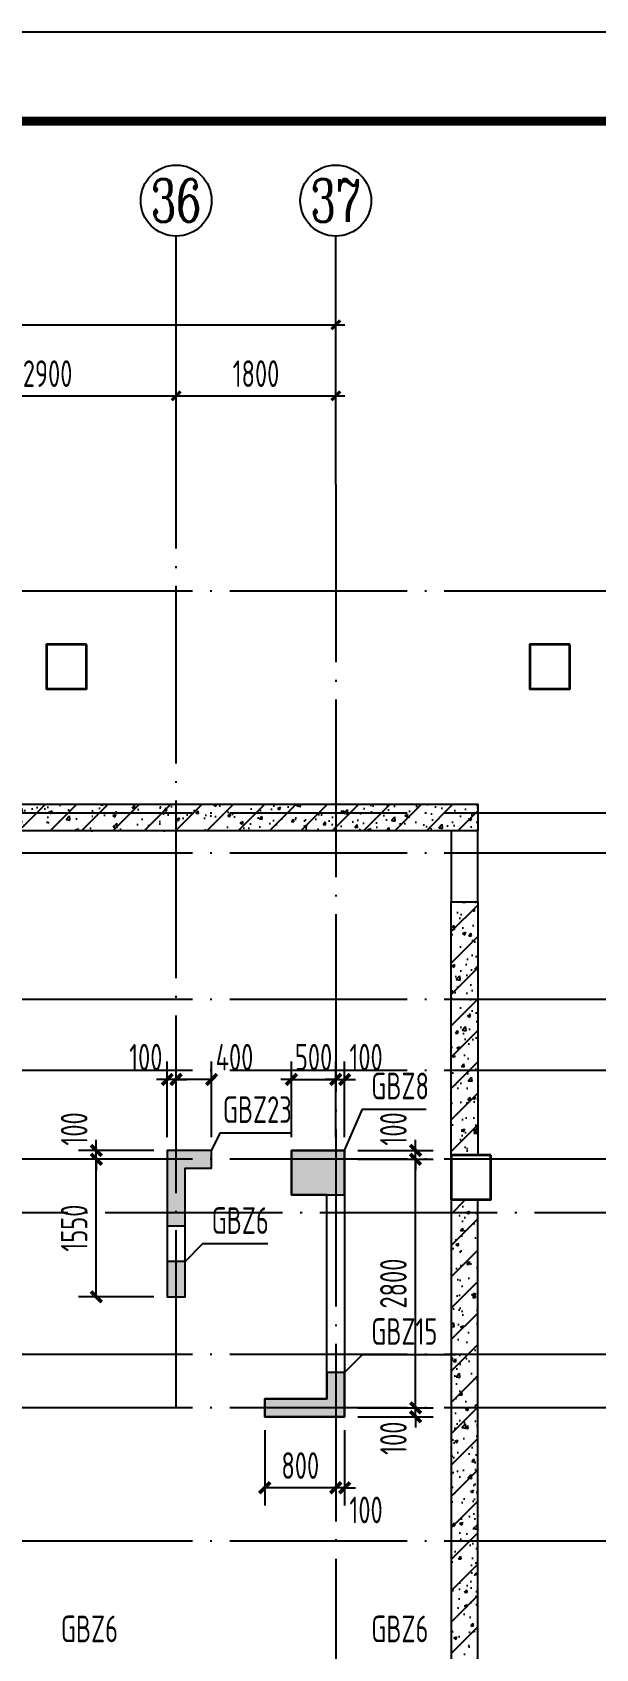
# Model space of a CAD drawing. Extents: x -1712635 to -854203, y -534641 to -21985.
# Drawn here: x -1312142 to -1305789, y -79201 to -60993 of the extents above; entities that cross this region are included whole.
import ezdxf
from ezdxf.enums import TextEntityAlignment as Align

# ---------------------------------------------------------------- set-up
doc = ezdxf.new("R2010")
doc.units = 0
doc.header["$LTSCALE"] = 1000
doc.linetypes.add('DOTE', pattern=[2.42, 2, -0.2, 0.02, -0.2])
doc.layers.get('0').update_dxf_attribs({"linetype": 'CONTINUOUS'})
doc.layers.get('Defpoints').update_dxf_attribs({"linetype": 'CONTINUOUS'})
for name, color, linetype in [('-TK', 7, 'CONTINUOUS'), ('A-AXIS', 1, 'CONTINUOUS'), ('A-DOTE', 10, 'DOTE'), ('AXIS_NUM', 7, 'CONTINUOUS'), ('COLU_DE_TEXT', 7, 'CONTINUOUS'), ('LABEL', 1, 'CONTINUOUS'), ('S-D洞口', 4, 'CONTINUOUS'), ('S-Q墙填充', 252, 'CONTINUOUS'), ('S-Q墙实线', 6, 'CONTINUOUS'), ('S-Q墙标注', 3, 'CONTINUOUS'), ('S-X详图填充', 252, 'CONTINUOUS'), ('S-X详图实线', 4, 'CONTINUOUS'), ('S-Y一般标注', 3, 'CONTINUOUS'), ('S-Z柱实线', 6, 'CONTINUOUS')]:
    doc.layers.add(name, color=color, linetype=linetype)
doc.styles.add('TSSD_Axis', font='complex.shx', dxfattribs={"width": 0.7, "bigfont": 'hztxt.shx'})
doc.styles.add('TSSD_DIMENSION', font='Tssdeng.shx', dxfattribs={"width": 0.7, "bigfont": 'tssdchn.shx'})
doc.styles.add('TSSD_REIN', font='tssdeng.shx', dxfattribs={"width": 0.7, "height": 300, "bigfont": 'tssdchn.shx'})
doc.styles.add('结构文字', font='zstxt.shx', dxfattribs={"width": 0.7, "bigfont": 'zshz.shx'})
doc.dimstyles.new('STRUCK', dxfattribs={"dimtxt": 400, "dimasz": 121, "dimexe": 200, "dimexo": 150, "dimgap": 115, "dimtad": 1, "dimdec": 0, "dimdsep": 46, "dimtxsty": '结构文字', "dimblk": 'ARCHTICK', "dimcen": 400, "dimclrd": 3, "dimclre": 3, "dimclrt": 7, "dimadec": 0, "dimazin": 0, "dimtfac": 1, "dimtdec": 0, "dimtix": 1, "dimtmove": 2, "dimatfit": 3, "dimldrblk": '_DIMX', "dimfxl": 0, "dimtolj": 1, "dimtzin": 0, "dimarcsym": 0})
doc.dimstyles.new('TSSD_100_100', dxfattribs={"dimtxt": 300, "dimasz": 100, "dimexe": 100, "dimexo": 250, "dimgap": 100, "dimtad": 1, "dimdec": 0, "dimzin": 0, "dimdsep": 46, "dimtxsty": 'TSSD_DIMENSION', "dimblk": 'ARCHTICK', "dimcen": 0, "dimdle": 100, "dimclrt": 7, "dimadec": 0, "dimazin": 0, "dimtfac": 1, "dimtdec": 0, "dimtix": 1, "dimtmove": 2, "dimatfit": 3, "dimldrblk": 'ARCHTICK', "dimfxl": 0, "dimtolj": 1, "dimtzin": 0, "dimarcsym": 0})
pattern_1 = [(50, (-14650.7, 18149.76), (358.6301, -31.376), [37.5, -412.5]), (355, (-14650.7, 18149.76), (-69.3757, 376.096), [30, -330]), (100.4514, (-14620.8, 18147.15), (289.2547, 344.7198), [31.87, -350.571]), (46.1842, (-14650.7, 18249.76), (533.6205, -82.7595), [56.25, -618.75]), (96.6356, (-14606.23, 18242.87), (467.3314, 487.059), [47.805, -525.8565]), (351.1842, (-14650.7, 18249.76), (467.331, 487.0593), [45, -495]), (21, (-14600.7, 18224.76), (298.4535, -201.3094), [37.5, -412.5]), (326, (-14600.7, 18224.76), (121.6577, 362.575), [30, -330]), (71.4514, (-14575.83, 18208), (420.1113, 161.2652), [31.87, -350.571]), (37.5, (-14650.7, 18149.76), (6.07993, 166.44693), [0, -326, 0, -335, 0, -331.25]), (7.5, (-14650.7, 18149.76), (131.53477, 197.20586), [0, -191, 0, -318.5, 0, -126.25]), (327.5, (-14762.2, 18149.76), (266.91122, -11.27744), [0, -125, 0, -390, 0, -517.5]), (317.5, (-14812.2, 18149.76), (291.5931, 50.0525), [0, -162.5, 0, -259, 0, -367.5]), (45, (-14650.7, 18149.76), (-176.7767, 176.7767), [])]

# ---------------------------------------------------------------- blocks, each defined once
blk = doc.blocks.new('A1')
blk.add_lwpolyline([(0, 59400), (0, 0), (84100, 0), (84100, 59400)], close=True)
at = {"const_width": 100}
blk.add_lwpolyline([(2500, 58400), (2500, 1000), (83100, 1000), (83100, 58400)], close=True, dxfattribs=at)
blk = doc.blocks.new('20210825.16054437')
at = {"layer": 'S-Q墙填充'}
h = blk.add_hatch(dxfattribs=at)
h.set_pattern_fill('ARMORED', color=252, scale=50, style=0)
h.set_pattern_definition(pattern_1)
h.paths.add_polyline_path([(37950, 11300), (30050, 11300), (30050, 11600), (37950, 11600)])
h = blk.add_hatch(dxfattribs=at)
h.set_pattern_fill('ARMORED', color=252, scale=50, style=0)
h.set_pattern_definition(pattern_1)
h.paths.add_polyline_path([(37950, 10500), (37950, 7647), (37650, 7647), (37650, 10500)])
h = blk.add_hatch(dxfattribs=at)
h.set_pattern_fill('ARMORED', color=252, scale=50, style=0)
h.set_pattern_definition(pattern_1)
h.paths.add_polyline_path([(37638, 200), (37950, 200), (37950, 7147), (37650, 7147), (37650, 500), (37638, 500)])
at = {"layer": 'S-D洞口', "color": 5, "linetype": 'ByBlock'}
blk.add_lwpolyline([(37650, 10500), (37950, 10500), (37950, 11300), (37650, 11300)], close=True, dxfattribs=at)
blk = doc.blocks.new('_ArchTick')
at = {"color": 0, "const_width": 0.35}
blk.add_lwpolyline([(-0.5, -0.5), (0.5, 0.5)], dxfattribs=at)
blk = doc.blocks.new('*D622')
at = {"layer": 'Defpoints', "color": 0}
for p in [(-1308620, -76488), (-1308620, -76588), (-1307820, -76488)]:
    blk.add_point(p, dxfattribs=at)
at = {"layer": 'S-Q墙标注', "color": 3, "lineweight": -2}
for p, q in [((-1307820, -76488), (-1307820, -76367)), ((-1308470, -76488), (-1307620, -76488)), ((-1308470, -76588), (-1307620, -76588)), ((-1307820, -76588), (-1307820, -76488)), ((-1307820, -76588), (-1307820, -76709))]:
    blk.add_line(p, q, dxfattribs=at)
at = {"layer": 'S-Q墙标注', "color": 3, "lineweight": -2, "xscale": 121, "yscale": 121, "zscale": 121}
for p, rotation in [((-1307820, -76488), 270), ((-1307820, -76588), 90)]:
    blk.add_blockref('_ArchTick', p, dxfattribs=dict(at, rotation=rotation))
at = {"layer": 'S-Q墙标注', "color": 7, "insert": (-1308070, -76830), "char_height": 300, "attachment_point": 5, "rotation": 90, "style": 'TSSD_REIN'}
blk.add_mtext('\\A1;100', dxfattribs=at)
blk = doc.blocks.new('_DIMX')
blk.add_line((-150, 0), (150, 0))
at = {"const_width": 50}
blk.add_lwpolyline([(-70, -70), (70, 70)], dxfattribs=at)
blk = doc.blocks.new('*D623')
at = {"layer": 'Defpoints', "color": 0}
for p in [(-1308620, -73688), (-1307820, -73688), (-1308620, -76488)]:
    blk.add_point(p, dxfattribs=at)
at = {"layer": 'S-Q墙标注', "color": 3, "lineweight": -2}
for p, q in [((-1308470, -73688), (-1307620, -73688)), ((-1307820, -76488), (-1307820, -73688)), ((-1308470, -76488), (-1307620, -76488))]:
    blk.add_line(p, q, dxfattribs=at)
at = {"layer": 'S-Q墙标注', "color": 3, "lineweight": -2, "xscale": 121, "yscale": 121, "zscale": 121}
for p, rotation in [((-1307820, -73688), 90), ((-1307820, -76488), 270)]:
    blk.add_blockref('_ArchTick', p, dxfattribs=dict(at, rotation=rotation))
at = {"layer": 'S-Q墙标注', "color": 7, "insert": (-1308070, -75088), "char_height": 300, "attachment_point": 5, "rotation": 90, "style": 'TSSD_REIN'}
blk.add_mtext('\\A1;2800', dxfattribs=at)
blk = doc.blocks.new('*D624')
at = {"layer": 'Defpoints', "color": 0}
for p in [(-1308620, -73588), (-1308620, -73688), (-1307820, -73588)]:
    blk.add_point(p, dxfattribs=at)
at = {"layer": 'S-Q墙标注', "color": 3, "lineweight": -2}
for p, q in [((-1307820, -73588), (-1307820, -73467)), ((-1308470, -73588), (-1307620, -73588)), ((-1308470, -73688), (-1307620, -73688)), ((-1307820, -73688), (-1307820, -73588)), ((-1307820, -73688), (-1307820, -73809))]:
    blk.add_line(p, q, dxfattribs=at)
at = {"layer": 'S-Q墙标注', "color": 3, "lineweight": -2, "xscale": 121, "yscale": 121, "zscale": 121}
for p, rotation in [((-1307820, -73588), 270), ((-1307820, -73688), 90)]:
    blk.add_blockref('_ArchTick', p, dxfattribs=dict(at, rotation=rotation))
at = {"layer": 'S-Q墙标注', "color": 7, "insert": (-1308070, -73346), "char_height": 300, "attachment_point": 5, "rotation": 90, "style": 'TSSD_REIN'}
blk.add_mtext('\\A1;100', dxfattribs=at)
blk = doc.blocks.new('*D625')
at = {"layer": 'Defpoints', "color": 0}
for p in [(-1308720, -76588), (-1308620, -76588), (-1308720, -77388)]:
    blk.add_point(p, dxfattribs=at)
at = {"layer": 'S-Q墙标注', "color": 3, "lineweight": -2}
for p, q in [((-1308720, -76738), (-1308720, -77588)), ((-1308620, -76738), (-1308620, -77588)), ((-1308720, -77388), (-1308841, -77388)), ((-1308620, -77388), (-1308720, -77388)), ((-1308620, -77388), (-1308499, -77388))]:
    blk.add_line(p, q, dxfattribs=at)
at = {"layer": 'S-Q墙标注', "color": 3, "lineweight": -2, "xscale": 121, "yscale": 121, "zscale": 121}
blk.add_blockref('_ArchTick', (-1308720, -77388), dxfattribs=at)
at = {"layer": 'S-Q墙标注', "color": 3, "lineweight": -2, "xscale": 121, "yscale": 121, "zscale": 121, "rotation": 180}
blk.add_blockref('_ArchTick', (-1308620, -77388), dxfattribs=at)
at = {"layer": 'S-Q墙标注', "color": 7, "insert": (-1308378, -77638), "char_height": 300, "attachment_point": 5, "style": 'TSSD_REIN'}
blk.add_mtext('\\A1;100', dxfattribs=at)
blk = doc.blocks.new('*D626')
at = {"layer": 'Defpoints', "color": 0}
for p in [(-1309520, -76588), (-1308720, -76588), (-1309520, -77388)]:
    blk.add_point(p, dxfattribs=at)
at = {"layer": 'S-Q墙标注', "color": 3, "lineweight": -2}
for p, q in [((-1309520, -76738), (-1309520, -77588)), ((-1308720, -76738), (-1308720, -77588)), ((-1308720, -77388), (-1309520, -77388))]:
    blk.add_line(p, q, dxfattribs=at)
at = {"layer": 'S-Q墙标注', "color": 3, "lineweight": -2, "xscale": 121, "yscale": 121, "zscale": 121, "rotation": 180}
blk.add_blockref('_ArchTick', (-1309520, -77388), dxfattribs=at)
at = {"layer": 'S-Q墙标注', "color": 3, "lineweight": -2, "xscale": 121, "yscale": 121, "zscale": 121}
blk.add_blockref('_ArchTick', (-1308720, -77388), dxfattribs=at)
at = {"layer": 'S-Q墙标注', "color": 7, "insert": (-1309120, -77138), "char_height": 300, "attachment_point": 5, "style": 'TSSD_REIN'}
blk.add_mtext('\\A1;800', dxfattribs=at)
blk = doc.blocks.new('*D629')
at = {"layer": 'Defpoints', "color": 0}
for p in [(-1308720, -72788), (-1309220, -73588), (-1308720, -73588)]:
    blk.add_point(p, dxfattribs=at)
at = {"layer": 'S-Q墙标注', "color": 3, "lineweight": -2}
for p, q in [((-1309220, -73438), (-1309220, -72588)), ((-1308720, -73438), (-1308720, -72588)), ((-1309220, -72788), (-1309341, -72788)), ((-1309220, -72788), (-1308720, -72788)), ((-1308720, -72788), (-1308599, -72788))]:
    blk.add_line(p, q, dxfattribs=at)
at = {"layer": 'S-Q墙标注', "color": 3, "lineweight": -2, "xscale": 121, "yscale": 121, "zscale": 121}
blk.add_blockref('_ArchTick', (-1309220, -72788), dxfattribs=at)
at = {"layer": 'S-Q墙标注', "color": 3, "lineweight": -2, "xscale": 121, "yscale": 121, "zscale": 121, "rotation": 180}
blk.add_blockref('_ArchTick', (-1308720, -72788), dxfattribs=at)
at = {"layer": 'S-Q墙标注', "color": 7, "insert": (-1308970, -72538), "char_height": 300, "attachment_point": 5, "style": 'TSSD_REIN'}
blk.add_mtext('\\A1;500', dxfattribs=at)
blk = doc.blocks.new('*D630')
at = {"layer": 'Defpoints', "color": 0}
for p in [(-1308620, -72788), (-1308720, -73588), (-1308620, -73588)]:
    blk.add_point(p, dxfattribs=at)
at = {"layer": 'S-Q墙标注', "color": 3, "lineweight": -2}
for p, q in [((-1308720, -73438), (-1308720, -72588)), ((-1308620, -73438), (-1308620, -72588)), ((-1308720, -72788), (-1308841, -72788)), ((-1308720, -72788), (-1308620, -72788)), ((-1308620, -72788), (-1308499, -72788))]:
    blk.add_line(p, q, dxfattribs=at)
at = {"layer": 'S-Q墙标注', "color": 3, "lineweight": -2, "xscale": 121, "yscale": 121, "zscale": 121}
blk.add_blockref('_ArchTick', (-1308720, -72788), dxfattribs=at)
at = {"layer": 'S-Q墙标注', "color": 3, "lineweight": -2, "xscale": 121, "yscale": 121, "zscale": 121, "rotation": 180}
blk.add_blockref('_ArchTick', (-1308620, -72788), dxfattribs=at)
at = {"layer": 'S-Q墙标注', "color": 7, "insert": (-1308378, -72538), "char_height": 300, "attachment_point": 5, "style": 'TSSD_REIN'}
blk.add_mtext('\\A1;100', dxfattribs=at)
blk = doc.blocks.new('*D639')
at = {"layer": 'Defpoints', "color": 0}
for p in [(-1311420, -73688), (-1310620, -73688), (-1310620, -75238)]:
    blk.add_point(p, dxfattribs=at)
at = {"layer": 'S-Q墙标注', "color": 3, "lineweight": -2}
for p, q in [((-1310770, -73688), (-1311620, -73688)), ((-1311420, -75238), (-1311420, -73688)), ((-1310770, -75238), (-1311620, -75238))]:
    blk.add_line(p, q, dxfattribs=at)
at = {"layer": 'S-Q墙标注', "color": 3, "lineweight": -2, "xscale": 121, "yscale": 121, "zscale": 121}
for p, rotation in [((-1311420, -73688), 90), ((-1311420, -75238), 270)]:
    blk.add_blockref('_ArchTick', p, dxfattribs=dict(at, rotation=rotation))
at = {"layer": 'S-Q墙标注', "color": 7, "insert": (-1311670, -74463), "char_height": 300, "attachment_point": 5, "rotation": 90, "style": 'TSSD_REIN'}
blk.add_mtext('\\A1;1550', dxfattribs=at)
blk = doc.blocks.new('*D640')
at = {"layer": 'Defpoints', "color": 0}
for p in [(-1311420, -73588), (-1310620, -73588), (-1310620, -73688)]:
    blk.add_point(p, dxfattribs=at)
at = {"layer": 'S-Q墙标注', "color": 3, "lineweight": -2}
for p, q in [((-1311420, -73588), (-1311420, -73467)), ((-1310770, -73588), (-1311620, -73588)), ((-1310770, -73688), (-1311620, -73688)), ((-1311420, -73688), (-1311420, -73588)), ((-1311420, -73688), (-1311420, -73809))]:
    blk.add_line(p, q, dxfattribs=at)
at = {"layer": 'S-Q墙标注', "color": 3, "lineweight": -2, "xscale": 121, "yscale": 121, "zscale": 121}
for p, rotation in [((-1311420, -73588), 270), ((-1311420, -73688), 90)]:
    blk.add_blockref('_ArchTick', p, dxfattribs=dict(at, rotation=rotation))
at = {"layer": 'S-Q墙标注', "color": 7, "insert": (-1311670, -73346), "char_height": 300, "attachment_point": 5, "rotation": 90, "style": 'TSSD_REIN'}
blk.add_mtext('\\A1;100', dxfattribs=at)
blk = doc.blocks.new('*D641')
at = {"layer": 'Defpoints', "color": 0}
for p in [(-1310520, -72788), (-1310520, -73588), (-1310120, -73588)]:
    blk.add_point(p, dxfattribs=at)
at = {"layer": 'S-Q墙标注', "color": 3, "lineweight": -2}
for p, q in [((-1310520, -73438), (-1310520, -72588)), ((-1310120, -73438), (-1310120, -72588)), ((-1310120, -72788), (-1310520, -72788))]:
    blk.add_line(p, q, dxfattribs=at)
at = {"layer": 'S-Q墙标注', "color": 3, "lineweight": -2, "xscale": 121, "yscale": 121, "zscale": 121, "rotation": 180}
blk.add_blockref('_ArchTick', (-1310520, -72788), dxfattribs=at)
at = {"layer": 'S-Q墙标注', "color": 3, "lineweight": -2, "xscale": 121, "yscale": 121, "zscale": 121}
blk.add_blockref('_ArchTick', (-1310120, -72788), dxfattribs=at)
at = {"layer": 'S-Q墙标注', "color": 7, "insert": (-1309862, -72538), "char_height": 300, "attachment_point": 5, "style": 'TSSD_REIN'}
blk.add_mtext('\\A1;400', dxfattribs=at)
blk = doc.blocks.new('*D642')
at = {"layer": 'Defpoints', "color": 0}
for p in [(-1310620, -72788), (-1310620, -73588), (-1310520, -73588)]:
    blk.add_point(p, dxfattribs=at)
at = {"layer": 'S-Q墙标注', "color": 3, "lineweight": -2}
for p, q in [((-1310620, -73438), (-1310620, -72588)), ((-1310520, -73438), (-1310520, -72588)), ((-1310620, -72788), (-1310741, -72788)), ((-1310520, -72788), (-1310620, -72788)), ((-1310520, -72788), (-1310399, -72788))]:
    blk.add_line(p, q, dxfattribs=at)
at = {"layer": 'S-Q墙标注', "color": 3, "lineweight": -2, "xscale": 121, "yscale": 121, "zscale": 121}
blk.add_blockref('_ArchTick', (-1310620, -72788), dxfattribs=at)
at = {"layer": 'S-Q墙标注', "color": 3, "lineweight": -2, "xscale": 121, "yscale": 121, "zscale": 121, "rotation": 180}
blk.add_blockref('_ArchTick', (-1310520, -72788), dxfattribs=at)
at = {"layer": 'S-Q墙标注', "color": 7, "insert": (-1310862, -72538), "char_height": 300, "attachment_point": 5, "style": 'TSSD_REIN'}
blk.add_mtext('\\A1;100', dxfattribs=at)
blk = doc.blocks.new('ts_axno')
at = {"color": 0, "linetype": 'ByBlock', "lineweight": -2}
blk.add_circle((0, 0), 0.5, dxfattribs=at)
at = {"color": 0, "linetype": 'ByBlock', "lineweight": -2, "style": 'TSSD_Axis', "width": 0.7}
blk.add_attdef('A', text='', height=0.6, dxfattribs=at).set_placement((0, 0), align=Align.MIDDLE_CENTER)
blk = doc.blocks.new('*D806')
at = {"layer": 'Defpoints', "color": 0}
for p in [(-1314534, -67158), (-1317434, -68158), (-1314534, -68158)]:
    blk.add_point(p, dxfattribs=at)
at = {"layer": 'S-Y一般标注', "color": 0, "lineweight": -2}
for p, q in [((-1317534, -67158), (-1314434, -67158)), ((-1317434, -67908), (-1317434, -67058)), ((-1314534, -67908), (-1314534, -67058))]:
    blk.add_line(p, q, dxfattribs=at)
at = {"layer": 'S-Y一般标注', "color": 0, "lineweight": -2, "xscale": 100, "yscale": 100, "zscale": 100, "rotation": 180}
blk.add_blockref('_ArchTick', (-1317434, -67158), dxfattribs=at)
at = {"layer": 'S-Y一般标注', "color": 0, "lineweight": -2, "xscale": 100, "yscale": 100, "zscale": 100}
blk.add_blockref('_ArchTick', (-1314534, -67158), dxfattribs=at)
at = {"layer": 'S-Y一般标注', "color": 7, "insert": (-1315984, -66908), "char_height": 300, "attachment_point": 5, "style": 'TSSD_DIMENSION'}
blk.add_mtext('\\A1;2900', dxfattribs=at)
blk = doc.blocks.new('*D807')
at = {"layer": 'Defpoints', "color": 0}
for p in [(-1312734, -67158), (-1314534, -68158), (-1312734, -68158)]:
    blk.add_point(p, dxfattribs=at)
at = {"layer": 'S-Y一般标注', "color": 0, "lineweight": -2}
for p, q in [((-1314634, -67158), (-1312634, -67158)), ((-1314534, -67908), (-1314534, -67058)), ((-1312734, -67908), (-1312734, -67058))]:
    blk.add_line(p, q, dxfattribs=at)
at = {"layer": 'S-Y一般标注', "color": 0, "lineweight": -2, "xscale": 100, "yscale": 100, "zscale": 100, "rotation": 180}
blk.add_blockref('_ArchTick', (-1314534, -67158), dxfattribs=at)
at = {"layer": 'S-Y一般标注', "color": 0, "lineweight": -2, "xscale": 100, "yscale": 100, "zscale": 100}
blk.add_blockref('_ArchTick', (-1312734, -67158), dxfattribs=at)
at = {"layer": 'S-Y一般标注', "color": 7, "insert": (-1313634, -66908), "char_height": 300, "attachment_point": 5, "style": 'TSSD_DIMENSION'}
blk.add_mtext('\\A1;1800', dxfattribs=at)
blk = doc.blocks.new('*D808')
at = {"layer": 'Defpoints', "color": 0}
for p in [(-1312734, -66358), (-1362734, -68158), (-1312734, -68158)]:
    blk.add_point(p, dxfattribs=at)
at = {"layer": 'S-Y一般标注', "color": 0, "lineweight": -2}
for p, q in [((-1362734, -67908), (-1362734, -66258)), ((-1312734, -67908), (-1312734, -66258)), ((-1362834, -66358), (-1312634, -66358))]:
    blk.add_line(p, q, dxfattribs=at)
at = {"layer": 'S-Y一般标注', "color": 0, "lineweight": -2, "xscale": 100, "yscale": 100, "zscale": 100, "rotation": 180}
blk.add_blockref('_ArchTick', (-1362734, -66358), dxfattribs=at)
at = {"layer": 'S-Y一般标注', "color": 0, "lineweight": -2, "xscale": 100, "yscale": 100, "zscale": 100}
blk.add_blockref('_ArchTick', (-1312734, -66358), dxfattribs=at)
at = {"layer": 'S-Y一般标注', "color": 7, "insert": (-1337734, -66108), "char_height": 300, "attachment_point": 5, "style": 'TSSD_DIMENSION'}
blk.add_mtext('\\A1;50000', dxfattribs=at)
blk = doc.blocks.new('20210825.17464595')
at = {"layer": 'A-AXIS'}
for p, q in [((52800, 22300), (52800, 25100)), ((54600, 22300), (54600, 25100))]:
    blk.add_line(p, q, dxfattribs=at)
at = {"layer": 'A-DOTE'}
for p, q in [((52800, 11900), (52800, 22300)), ((54600, 22300), (54600, 3600)), ((57823.9, 21100), (3600, 21100)), ((57823.9, 18600), (3600, 18600)), ((57823.9, 18150), (3600, 18150)), ((57823.9, 16500), (3600, 16500)), ((57823.9, 15700), (3600, 15700)), ((57823.9, 14700), (3600, 14700)), ((3600, 14100.3), (57823.9, 14100.3)), ((57823.9, 12500), (3600, 12500)), ((57823.9, 11900), (3600, 11900)), ((57823.9, 10400), (3600, 10400))]:
    blk.add_line(p, q, dxfattribs=at)
at = {"layer": 'A-AXIS'}
ref = blk.add_blockref('ts_axno', (52800, 25500), dxfattribs=dict(at, xscale=800, yscale=800, zscale=800))
ref.add_attrib('22', '36', dxfattribs={"layer": 'AXIS_NUM', "height": 480, "style": 'TSSD_Axis', "width": 0.7}).set_placement((52800, 25500), align=Align.MIDDLE_CENTER)
ref = blk.add_blockref('ts_axno', (54600, 25500), dxfattribs=dict(at, xscale=800, yscale=800, zscale=800))
ref.add_attrib('23', '37', dxfattribs={"layer": 'AXIS_NUM', "height": 480, "style": 'TSSD_Axis', "width": 0.7}).set_placement((54600, 25500), align=Align.MIDDLE_CENTER)
at = {"layer": 'S-Y一般标注'}
for base, p1, p2, picture, middle in [((54600, 24100), (4600, 22300), (54600, 22300), '*D808', (29600, 24350)), ((52800, 23300), (49900, 22300), (52800, 22300), '*D806', (51350, 23550)), ((54600, 23300), (52800, 22300), (54600, 22300), '*D807', (53700, 23550))]:
    dim = blk.add_linear_dim(base=base, p1=p1, p2=p2, dimstyle='TSSD_100_100', dxfattribs=at)
    dim.commit()
    dim.dimension.update_dxf_attribs({"geometry": picture, "text_midpoint": middle, "insert": (1367334.3, 90458.4)})

msp = doc.modelspace()

# ---------------------------------------------------------------- hatches: boundary and pattern name
at = {"layer": 'S-X详图填充'}
h = msp.add_hatch(color=256, dxfattribs=at)
h.dxf.hatch_style = 1
h.paths.add_polyline_path([(-1310619.66, -74437.99), (-1310419.66, -74437.99), (-1310419.66, -73787.99), (-1310119.75, -73787.99), (-1310119.75, -73587.99), (-1310619.66, -73587.99)])
h = msp.add_hatch(color=256, dxfattribs=at)
h.dxf.hatch_style = 1
h.paths.add_polyline_path([(-1308819.65, -74087.99), (-1308619.65, -74087.99), (-1308619.65, -73587.99), (-1309219.65, -73587.99), (-1309219.65, -74088.01), (-1308819.65, -74088.01)])
h = msp.add_hatch(color=256, dxfattribs=at)
h.dxf.hatch_style = 1
h.paths.add_polyline_path([(-1310419.66, -74837.97), (-1310619.66, -74837.97), (-1310619.66, -75237.97), (-1310419.66, -75237.97)])
h = msp.add_hatch(color=256, dxfattribs=at)
h.dxf.hatch_style = 1
h.paths.add_polyline_path([(-1308619.65, -76087.99), (-1308819.65, -76087.99), (-1308819.65, -76387.99), (-1309519.66, -76387.99), (-1309519.66, -76587.99), (-1308619.65, -76587.99)])

# ---------------------------------------------------------------- linework, layer by layer
at = {"layer": 'LABEL', "color": 6}
for points in [[(-1308619.65, -73587.99), (-1308419.65, -73122.46), (-1307701.56, -73122.46)], [(-1310119.75, -73587.99), (-1310019.65, -73387.99), (-1309213.79, -73387.99)], [(-1310419.66, -74837.97), (-1310219.66, -74637.97), (-1309484.17, -74637.97)], [(-1308619.65, -76087.99), (-1308419.65, -75887.99), (-1307369.65, -75887.99)]]:
    msp.add_lwpolyline(points, dxfattribs=at)
at = {"layer": 'S-Q墙实线', "linetype": 'ByBlock'}
for points in [[(-1307119.65, -69988), (-1315019.65, -69988), (-1315019.65, -69688), (-1307119.65, -69688), (-1307119.65, -69988)], [(-1307119.65, -70788), (-1307119.65, -73641), (-1307419.65, -73641), (-1307419.65, -70788)], [(-1307431.38, -81088), (-1307119.65, -81088), (-1307119.65, -74141), (-1307419.65, -74141), (-1307419.65, -80788), (-1307431.38, -80788)]]:
    msp.add_lwpolyline(points, close=True, dxfattribs=at)
at = {"layer": 'S-Q墙实线'}
for points in [[(-1310619.65, -73588.01), (-1310619.65, -75238.01), (-1310419.65, -75238.01), (-1310419.65, -73788.01), (-1310119.65, -73788.01), (-1310119.65, -73588.01)], [(-1308819.65, -76388.01), (-1308819.65, -74088.01), (-1309219.65, -74088.01), (-1309219.65, -73588.01), (-1308619.65, -73588.01), (-1308619.65, -76588.01), (-1309519.65, -76588.01), (-1309519.65, -76388.01)]]:
    msp.add_lwpolyline(points, close=True, dxfattribs=at)
at = {"layer": 'S-X详图实线'}
for points in [[(-1310619.66, -74437.99), (-1310419.66, -74437.99), (-1310419.66, -73787.99), (-1310119.75, -73787.99), (-1310119.75, -73587.99), (-1310619.66, -73587.99), (-1310619.66, -74437.99)], [(-1308819.65, -74087.99), (-1308619.65, -74087.99), (-1308619.65, -73587.99), (-1309219.65, -73587.99), (-1309219.65, -74088.01), (-1308819.65, -74088.01), (-1308819.65, -74087.99)], [(-1310419.66, -74837.97), (-1310619.66, -74837.97), (-1310619.66, -75237.97), (-1310419.66, -75237.97), (-1310419.66, -74837.97)], [(-1308619.65, -76087.99), (-1308819.65, -76087.99), (-1308819.65, -76387.99), (-1309519.66, -76387.99), (-1309519.66, -76587.99), (-1308619.65, -76587.99), (-1308619.65, -76087.99)]]:
    msp.add_lwpolyline(points, close=True, dxfattribs=at)
at = {"layer": 'S-Z柱实线', "lineweight": 35}
for points in [[(-1311531.38, -67888), (-1311981.38, -67888), (-1311981.38, -68388), (-1311531.38, -68388)], [(-1306081.38, -67888), (-1306531.38, -67888), (-1306531.38, -68388), (-1306081.38, -68388)], [(-1306969.66, -73641), (-1307419.66, -73641), (-1307419.66, -74141), (-1306969.66, -74141)]]:
    msp.add_lwpolyline(points, close=True, dxfattribs=at)

# ---------------------------------------------------------------- block references
at = {"layer": '-TK'}
msp.add_blockref('A1', (-1375868.9, -120392.79), dxfattribs=at)
at = {"layer": 'A-DOTE', "color": 2}
msp.add_blockref('20210825.17464595', (-1363319.65, -88388.04), dxfattribs=at)
at = {"layer": 'S-Q墙填充', "color": 2}
msp.add_blockref('20210825.16054437', (-1345069.65, -81288), dxfattribs=at)

# ---------------------------------------------------------------- texts
at = {"layer": 'COLU_DE_TEXT', "color": 7, "style": 'TSSD_REIN', "width": 0.7}
for s, p in [('GBZ8', (-1308319.65, -73102.46)), ('GBZ23', (-1309993.14, -73367.99)), ('GBZ6', (-1310119.66, -74617.97)), ('GBZ15', (-1308319.65, -75867.99)), ('GBZ6', (-1311819.69, -79217.99)), ('GBZ6', (-1308319.66, -79217.99))]:
    msp.add_text(s, height=300, dxfattribs=at).set_placement(p, align=Align.BOTTOM_LEFT)

# ---------------------------------------------------------------- dimensions: what is measured, and where the dimension line sits
at = {"layer": 'S-Q墙标注'}
for base, p1, p2, angle, picture, middle in [((-1310619.66, -72787.99), (-1310519.65, -73587.99), (-1310619.66, -73587.99), 180, '*D642', (-1310861.59, -72537.99)), ((-1310519.65, -72787.99), (-1310119.75, -73587.99), (-1310519.65, -73587.99), 180, '*D641', (-1309861.67, -72537.99)), ((-1311419.66, -73587.99), (-1310619.66, -73687.99), (-1310619.66, -73587.99), 90, '*D640', (-1311669.66, -73346.07)), ((-1307819.65, -73587.99), (-1308619.65, -73687.99), (-1308619.65, -73587.99), 90, '*D624', (-1308069.65, -73346.07)), ((-1307819.65, -76487.99), (-1308619.65, -76587.99), (-1308619.65, -76487.99), 90, '*D622', (-1308069.65, -76829.92)), ((-1308719.65, -77387.99), (-1308619.65, -76587.99), (-1308719.65, -76587.99), 180, '*D625', (-1308377.73, -77637.99))]:
    dim = msp.add_linear_dim(base=base, p1=p1, p2=p2, angle=angle, dimstyle='STRUCK', override={"dimtxt": 300, "dimgap": 100, "dimtxsty": 'TSSD_REIN'}, dxfattribs=at)
    dim.commit()
    dim.dimension.update_dxf_attribs({"geometry": picture, "text_midpoint": middle, "dimtype": 160})
dim = msp.add_linear_dim(base=(-1308719.65, -72787.99), p1=(-1309219.65, -73587.99), p2=(-1308719.65, -73587.99), dimstyle='STRUCK', override={"dimtxt": 300, "dimgap": 100, "dimtxsty": 'TSSD_REIN'}, dxfattribs=at)
dim.commit()
dim.dimension.update_dxf_attribs({"geometry": '*D629', "text_midpoint": (-1308969.65, -72537.99)})
dim = msp.add_linear_dim(base=(-1308619.64, -72787.99), p1=(-1308719.65, -73587.99), p2=(-1308619.64, -73587.99), dimstyle='STRUCK', override={"dimtxt": 300, "dimgap": 100, "dimtxsty": 'TSSD_REIN'}, dxfattribs=at)
dim.commit()
dim.dimension.update_dxf_attribs({"geometry": '*D630', "text_midpoint": (-1308377.72, -72537.99), "dimtype": 160})
for base, p1, p2, angle, picture, middle in [((-1311419.66, -73687.99), (-1310619.66, -75237.97), (-1310619.66, -73687.99), 90, '*D639', (-1311669.66, -74462.98)), ((-1307819.65, -73687.99), (-1308619.65, -76487.99), (-1308619.65, -73687.99), 90, '*D623', (-1308069.65, -75087.99)), ((-1309519.65, -77387.99), (-1308719.65, -76587.99), (-1309519.65, -76587.99), 180, '*D626', (-1309119.65, -77137.99))]:
    dim = msp.add_linear_dim(base=base, p1=p1, p2=p2, angle=angle, dimstyle='STRUCK', override={"dimtxt": 300, "dimgap": 100, "dimtxsty": 'TSSD_REIN'}, dxfattribs=at)
    dim.commit()
    dim.dimension.update_dxf_attribs({"geometry": picture, "text_midpoint": middle})

doc.saveas('drawing.dxf')
